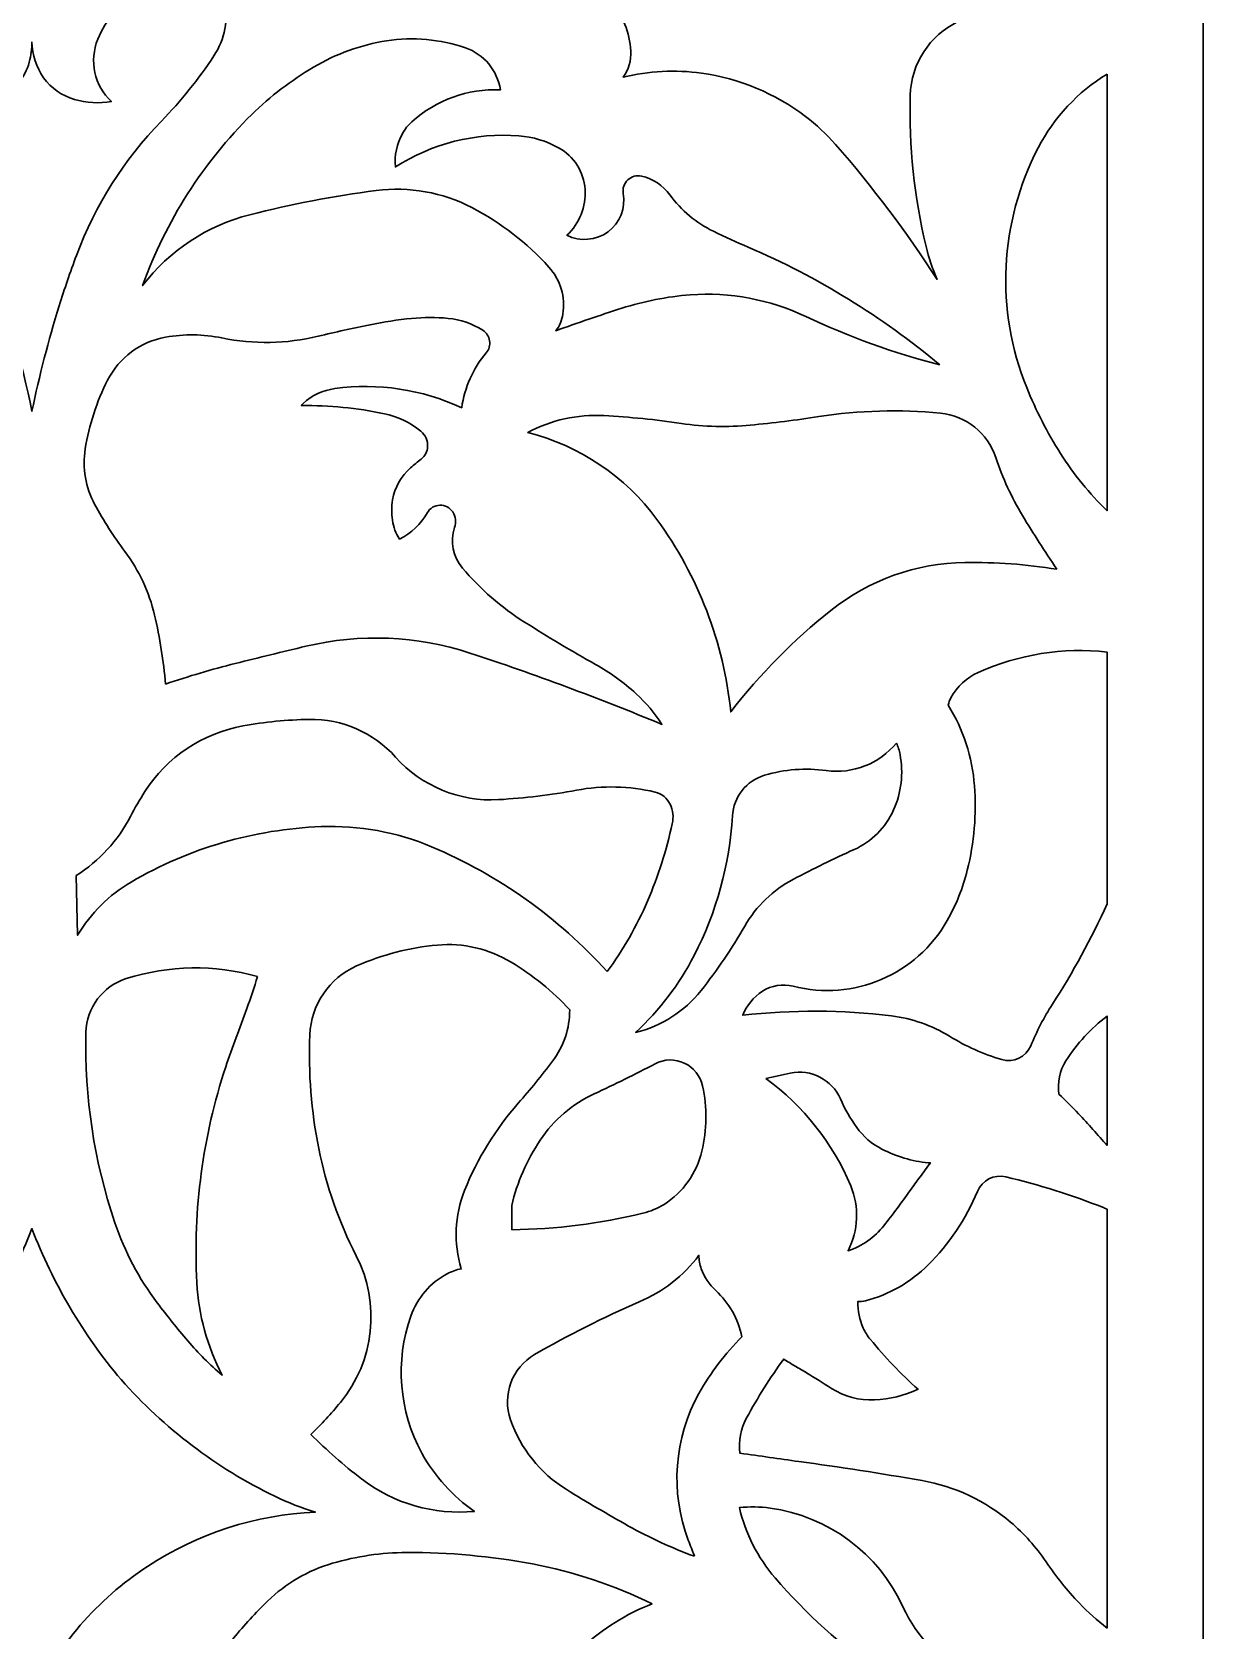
# Model space of a CAD drawing. Header units: centimetres. Extents: x 8 to 14.2, y -3.3 to 9.
# Drawn here: x 11.096 to 14.166, y 0.442 to 4.63 of the extents above; entities that cross this region are included whole.
import ezdxf

# ---------------------------------------------------------------- set-up
doc = ezdxf.new("R2010")
doc.units = ezdxf.units.CM
doc.header["$MEASUREMENT"] = 0
doc.layers.add('layer 1', color=7, linetype='Continuous')

msp = doc.modelspace()

# ---------------------------------------------------------------- linework, layer by layer
at = {"layer": 'layer 1', "color": 250, "lineweight": 30}
for points, knots in [([(8.02492, 9.00077), (8.02492, 9.00077), (14.16642, 9.00077), (14.16642, 9.00077), (14.16642, 9.00077), (14.16642, 9.00077), (14.16642, -3.2822), (14.16642, -3.2822), (14.16642, -3.2822), (14.16642, -3.2822), (8.02492, -3.2822), (8.02492, -3.2822), (8.02492, -3.2822), (8.02492, -3.2822), (8.02492, 9.00077), (8.02492, 9.00077)], [0, 0, 0, 0, 0.2, 0.2, 0.2, 0.2, 0.4, 0.4, 0.4, 0.4, 0.6, 0.6, 0.6, 0.6, 1, 1, 1, 1]), ([(13.91473, 4.69142), (13.90429, 4.7021), (13.89366, 4.71258), (13.88282, 4.72285), (13.88282, 4.72285), (13.79599, 4.80504), (13.71646, 4.89467), (13.6452, 4.99066), (13.6452, 4.99066), (13.61742, 5.02808), (13.58196, 5.05909), (13.54118, 5.08163), (13.54118, 5.08163), (13.49556, 5.10682), (13.43851, 5.09594), (13.40547, 5.05565), (13.40547, 5.05565), (13.34021, 4.97617), (13.24337, 4.92922), (13.14058, 4.92713), (13.14058, 4.92713), (13.04245, 4.92515), (12.94436, 4.92206), (12.84631, 4.91784), (12.84631, 4.91784), (12.82414, 4.91689), (12.80201, 4.91553), (12.77991, 4.91377), (12.77991, 4.91377), (12.68316, 4.90602), (12.59381, 4.85922), (12.53241, 4.78405), (12.53241, 4.78405), (12.56077, 4.77184), (12.58562, 4.75272), (12.60468, 4.72844), (12.60468, 4.72844), (12.62352, 4.7044), (12.63885, 4.67777), (12.65018, 4.64941), (12.65018, 4.64941), (12.65905, 4.62717), (12.66434, 4.60366), (12.66584, 4.57977), (12.66584, 4.57977), (12.66737, 4.55529), (12.66021, 4.53104), (12.64561, 4.51133), (12.64561, 4.51133), (12.71296, 4.52774), (12.78281, 4.53122), (12.85144, 4.52161), (12.85144, 4.52161), (12.9505, 4.50775), (13.04441, 4.46876), (13.12417, 4.40841), (13.12417, 4.40841), (13.15274, 4.38644), (13.17909, 4.36171), (13.20286, 4.33463), (13.20286, 4.33463), (13.30018, 4.22362), (13.38913, 4.10551), (13.46894, 3.98131), (13.46894, 3.98131), (13.45692, 4.0093), (13.44728, 4.03827), (13.44011, 4.06788), (13.44011, 4.06788), (13.40874, 4.1974), (13.39479, 4.33057), (13.39863, 4.46377), (13.39863, 4.46377), (13.40099, 4.54634), (13.44922, 4.62076), (13.52356, 4.65675), (13.52356, 4.65675), (13.59343, 4.69055), (13.67016, 4.70789), (13.74777, 4.70744), (13.74777, 4.70744), (13.80379, 4.70711), (13.85967, 4.70175), (13.91473, 4.69142)], [0, 0, 0, 0, 0.0454545, 0.0454545, 0.0454545, 0.0454545, 0.0909091, 0.0909091, 0.0909091, 0.0909091, 0.1363636, 0.1363636, 0.1363636, 0.1363636, 0.1818182, 0.1818182, 0.1818182, 0.1818182, 0.2272727, 0.2272727, 0.2272727, 0.2272727, 0.2727273, 0.2727273, 0.2727273, 0.2727273, 0.3181818, 0.3181818, 0.3181818, 0.3181818, 0.3636364, 0.3636364, 0.3636364, 0.3636364, 0.4090909, 0.4090909, 0.4090909, 0.4090909, 0.4545455, 0.4545455, 0.4545455, 0.4545455, 0.5, 0.5, 0.5, 0.5, 0.5454545, 0.5454545, 0.5454545, 0.5454545, 0.5909091, 0.5909091, 0.5909091, 0.5909091, 0.6363636, 0.6363636, 0.6363636, 0.6363636, 0.6818182, 0.6818182, 0.6818182, 0.6818182, 0.7272727, 0.7272727, 0.7272727, 0.7272727, 0.7727273, 0.7727273, 0.7727273, 0.7727273, 0.8181818, 0.8181818, 0.8181818, 0.8181818, 0.8636364, 0.8636364, 0.8636364, 0.8636364, 0.9090909, 0.9090909, 0.9090909, 0.9090909, 1, 1, 1, 1]), ([(11.09566, 4.60372), (11.09605, 4.57002), (11.10676, 4.53729), (11.12634, 4.50989), (11.12634, 4.50989), (11.14604, 4.48235), (11.1744, 4.46226), (11.20692, 4.45286), (11.20692, 4.45286), (11.23849, 4.44383), (11.27166, 4.44194), (11.30404, 4.44732), (11.30404, 4.44732), (11.25954, 4.48919), (11.24536, 4.5542), (11.26832, 4.61083), (11.26832, 4.61083), (11.31026, 4.71431), (11.41178, 4.78123), (11.5234, 4.77917), (11.5234, 4.77917), (11.56178, 4.77847), (11.59447, 4.75097), (11.6018, 4.71328), (11.6018, 4.71328), (11.61162, 4.66279), (11.60124, 4.61041), (11.57294, 4.56746), (11.57294, 4.56746), (11.53255, 4.50612), (11.48642, 4.44874), (11.4352, 4.39611), (11.4352, 4.39611), (11.33729, 4.29551), (11.26142, 4.17567), (11.21236, 4.04414), (11.21236, 4.04414), (11.1961, 4.00052), (11.18102, 3.95648), (11.16718, 3.91203), (11.16718, 3.91203), (11.13887, 3.82119), (11.115, 3.72902), (11.09566, 3.63585), (11.09566, 3.63585), (11.0692, 3.76333), (11.03441, 3.88892), (10.99147, 4.01182), (10.99147, 4.01182), (10.94819, 4.13573), (10.88183, 4.25024), (10.79582, 4.34937), (10.79582, 4.34937), (10.7402, 4.41349), (10.68599, 4.4788), (10.63322, 4.54528), (10.63322, 4.54528), (10.60044, 4.58655), (10.58354, 4.63827), (10.5856, 4.69094), (10.5856, 4.69094), (10.58751, 4.74022), (10.62773, 4.7794), (10.67705, 4.78013), (10.67705, 4.78013), (10.75703, 4.78129), (10.83321, 4.74572), (10.88372, 4.68367), (10.88372, 4.68367), (10.91102, 4.65013), (10.92782, 4.60924), (10.93198, 4.56619), (10.93198, 4.56619), (10.93629, 4.52181), (10.91975, 4.47789), (10.88729, 4.44732), (10.88729, 4.44732), (10.92795, 4.44056), (10.96965, 4.44491), (11.00803, 4.45991), (11.00803, 4.45991), (11.04793, 4.47552), (11.07788, 4.50926), (11.08862, 4.55071), (11.08862, 4.55071), (11.09311, 4.56804), (11.09546, 4.58583), (11.09566, 4.60372)], [0, 0, 0, 0, 0.0434783, 0.0434783, 0.0434783, 0.0434783, 0.0869565, 0.0869565, 0.0869565, 0.0869565, 0.1304348, 0.1304348, 0.1304348, 0.1304348, 0.173913, 0.173913, 0.173913, 0.173913, 0.2173913, 0.2173913, 0.2173913, 0.2173913, 0.2608696, 0.2608696, 0.2608696, 0.2608696, 0.3043478, 0.3043478, 0.3043478, 0.3043478, 0.3478261, 0.3478261, 0.3478261, 0.3478261, 0.3913043, 0.3913043, 0.3913043, 0.3913043, 0.4347826, 0.4347826, 0.4347826, 0.4347826, 0.4782609, 0.4782609, 0.4782609, 0.4782609, 0.5217391, 0.5217391, 0.5217391, 0.5217391, 0.5652174, 0.5652174, 0.5652174, 0.5652174, 0.6086957, 0.6086957, 0.6086957, 0.6086957, 0.6521739, 0.6521739, 0.6521739, 0.6521739, 0.6956522, 0.6956522, 0.6956522, 0.6956522, 0.7391304, 0.7391304, 0.7391304, 0.7391304, 0.7826087, 0.7826087, 0.7826087, 0.7826087, 0.826087, 0.826087, 0.826087, 0.826087, 0.8695652, 0.8695652, 0.8695652, 0.8695652, 0.9130435, 0.9130435, 0.9130435, 0.9130435, 1, 1, 1, 1]), ([(13.47614, 3.75718), (13.32471, 3.88403), (13.15553, 3.98792), (12.97389, 4.06558), (12.97389, 4.06558), (12.94308, 4.07875), (12.9126, 4.09264), (12.88245, 4.10725), (12.88245, 4.10725), (12.83721, 4.12917), (12.79806, 4.16196), (12.76854, 4.20266), (12.76854, 4.20266), (12.75046, 4.22755), (12.72401, 4.24506), (12.69401, 4.25192), (12.69401, 4.25192), (12.68105, 4.25488), (12.66747, 4.25114), (12.65783, 4.24198), (12.65783, 4.24198), (12.64821, 4.23282), (12.64378, 4.21956), (12.64608, 4.20647), (12.64608, 4.20647), (12.65283, 4.16821), (12.63744, 4.12941), (12.6063, 4.10618), (12.6063, 4.10618), (12.57516, 4.08295), (12.53313, 4.07948), (12.49838, 4.09687), (12.49838, 4.09687), (12.53157, 4.12774), (12.54908, 4.17189), (12.54601, 4.21712), (12.54601, 4.21712), (12.54289, 4.26294), (12.51678, 4.30402), (12.4766, 4.32626), (12.4766, 4.32626), (12.44458, 4.34398), (12.40915, 4.35461), (12.37266, 4.35743), (12.37266, 4.35743), (12.25859, 4.36626), (12.14482, 4.33766), (12.04852, 4.27589), (12.04852, 4.27589), (12.04585, 4.30614), (12.05225, 4.3365), (12.06689, 4.36311), (12.06689, 4.36311), (12.07345, 4.37487), (12.08193, 4.38545), (12.09195, 4.39445), (12.09195, 4.39445), (12.15543, 4.4514), (12.23871, 4.48134), (12.32394, 4.47787), (12.32394, 4.47787), (12.31623, 4.52888), (12.28089, 4.57136), (12.23212, 4.58815), (12.23212, 4.58815), (12.16578, 4.61098), (12.09488, 4.61726), (12.02556, 4.60641), (12.02556, 4.60641), (11.95786, 4.5958), (11.89281, 4.5724), (11.83388, 4.53744), (11.83388, 4.53744), (11.77526, 4.50268), (11.72096, 4.46112), (11.6721, 4.41361), (11.6721, 4.41361), (11.54434, 4.28733), (11.44654, 4.13407), (11.38588, 3.96498), (11.38588, 3.96498), (11.45595, 4.05686), (11.55512, 4.12237), (11.66712, 4.15082), (11.66712, 4.15082), (11.77613, 4.17851), (11.88672, 4.19964), (11.99825, 4.21408), (11.99825, 4.21408), (12.08448, 4.22524), (12.17211, 4.20964), (12.2492, 4.16941), (12.2492, 4.16941), (12.32511, 4.1298), (12.39346, 4.07707), (12.45104, 4.0137), (12.45104, 4.0137), (12.4814, 3.98029), (12.49496, 3.93486), (12.4879, 3.89026), (12.4879, 3.89026), (12.48664, 3.88235), (12.48457, 3.87458), (12.4817, 3.86712), (12.4817, 3.86712), (12.47882, 3.8596), (12.4746, 3.85266), (12.46922, 3.84667), (12.46922, 3.84667), (12.52651, 3.86751), (12.58423, 3.88717), (12.64232, 3.90564), (12.64232, 3.90564), (12.7006, 3.92415), (12.76079, 3.93601), (12.82174, 3.94098), (12.82174, 3.94098), (12.92589, 3.94828), (13.03022, 3.92873), (13.12466, 3.88424), (13.12466, 3.88424), (13.23761, 3.83102), (13.35527, 3.78849), (13.47614, 3.75718)], [0, 0, 0, 0, 0.03125, 0.03125, 0.03125, 0.03125, 0.0625, 0.0625, 0.0625, 0.0625, 0.09375, 0.09375, 0.09375, 0.09375, 0.125, 0.125, 0.125, 0.125, 0.15625, 0.15625, 0.15625, 0.15625, 0.1875, 0.1875, 0.1875, 0.1875, 0.21875, 0.21875, 0.21875, 0.21875, 0.25, 0.25, 0.25, 0.25, 0.28125, 0.28125, 0.28125, 0.28125, 0.3125, 0.3125, 0.3125, 0.3125, 0.34375, 0.34375, 0.34375, 0.34375, 0.375, 0.375, 0.375, 0.375, 0.40625, 0.40625, 0.40625, 0.40625, 0.4375, 0.4375, 0.4375, 0.4375, 0.46875, 0.46875, 0.46875, 0.46875, 0.5, 0.5, 0.5, 0.5, 0.53125, 0.53125, 0.53125, 0.53125, 0.5625, 0.5625, 0.5625, 0.5625, 0.59375, 0.59375, 0.59375, 0.59375, 0.625, 0.625, 0.625, 0.625, 0.65625, 0.65625, 0.65625, 0.65625, 0.6875, 0.6875, 0.6875, 0.6875, 0.71875, 0.71875, 0.71875, 0.71875, 0.75, 0.75, 0.75, 0.75, 0.78125, 0.78125, 0.78125, 0.78125, 0.8125, 0.8125, 0.8125, 0.8125, 0.84375, 0.84375, 0.84375, 0.84375, 0.875, 0.875, 0.875, 0.875, 0.90625, 0.90625, 0.90625, 0.90625, 0.9375, 0.9375, 0.9375, 0.9375, 1, 1, 1, 1]), ([(13.91473, 4.51941), (13.83806, 4.47244), (13.77563, 4.40556), (13.73408, 4.32583), (13.73408, 4.32583), (13.63251, 4.1309), (13.62148, 3.90142), (13.70402, 3.6977), (13.70402, 3.6977), (13.72831, 3.63772), (13.75792, 3.58004), (13.7925, 3.52534), (13.7925, 3.52534), (13.82714, 3.47056), (13.86817, 3.42011), (13.91473, 3.37502), (13.91473, 3.37502), (13.91473, 3.37502), (13.91473, 4.51941), (13.91473, 4.51941)], [0, 0, 0, 0, 0.1666667, 0.1666667, 0.1666667, 0.1666667, 0.3333333, 0.3333333, 0.3333333, 0.3333333, 0.5, 0.5, 0.5, 0.5, 0.6666667, 0.6666667, 0.6666667, 0.6666667, 1, 1, 1, 1]), ([(11.44607, 2.92082), (11.44068, 2.98175), (11.431, 3.04222), (11.41707, 3.10179), (11.41707, 3.10179), (11.403, 3.16192), (11.37658, 3.21846), (11.3395, 3.26784), (11.3395, 3.26784), (11.30998, 3.30715), (11.28343, 3.34861), (11.26011, 3.39188), (11.26011, 3.39188), (11.23619, 3.43627), (11.22753, 3.48731), (11.23542, 3.53708), (11.23542, 3.53708), (11.24539, 3.59977), (11.26515, 3.66054), (11.29398, 3.71709), (11.29398, 3.71709), (11.32419, 3.7764), (11.38053, 3.81813), (11.44607, 3.82979), (11.44607, 3.82979), (11.4949, 3.83849), (11.54495, 3.83783), (11.59354, 3.82787), (11.59354, 3.82787), (11.67707, 3.81075), (11.76331, 3.81228), (11.84618, 3.83236), (11.84618, 3.83236), (11.89134, 3.84329), (11.93673, 3.85334), (11.98231, 3.86248), (11.98231, 3.86248), (12.01831, 3.86972), (12.05465, 3.87524), (12.09118, 3.87906), (12.09118, 3.87906), (12.12304, 3.88224), (12.15515, 3.88227), (12.18703, 3.87918), (12.18703, 3.87918), (12.21926, 3.87604), (12.25032, 3.86536), (12.27766, 3.84801), (12.27766, 3.84801), (12.28736, 3.84187), (12.29393, 3.83184), (12.29569, 3.8205), (12.29569, 3.8205), (12.29745, 3.80916), (12.29418, 3.79755), (12.2868, 3.78877), (12.2868, 3.78877), (12.25237, 3.74784), (12.23012, 3.69811), (12.22257, 3.64516), (12.22257, 3.64516), (12.11866, 3.69329), (12.00319, 3.71065), (11.88972, 3.69515), (11.88972, 3.69515), (11.85877, 3.69092), (11.82987, 3.67731), (11.80691, 3.65612), (11.80691, 3.65612), (11.80506, 3.65443), (11.80346, 3.65252), (11.80209, 3.65042), (11.80209, 3.65042), (11.8752, 3.65161), (11.94822, 3.64447), (12.01971, 3.6292), (12.01971, 3.6292), (12.05469, 3.62172), (12.08743, 3.60609), (12.11524, 3.58359), (12.11524, 3.58359), (12.12749, 3.57368), (12.1342, 3.55842), (12.13323, 3.54267), (12.13323, 3.54267), (12.13232, 3.53012), (12.12626, 3.51848), (12.11647, 3.51055), (12.11647, 3.51055), (12.1071, 3.50295), (12.09779, 3.49526), (12.08854, 3.48749), (12.08854, 3.48749), (12.06357, 3.46573), (12.04686, 3.43603), (12.04124, 3.40339), (12.04124, 3.40339), (12.03849, 3.38583), (12.03833, 3.36799), (12.04073, 3.3504), (12.04073, 3.3504), (12.04316, 3.33266), (12.04962, 3.31573), (12.05965, 3.30089), (12.05965, 3.30089), (12.09015, 3.31636), (12.11545, 3.3404), (12.13244, 3.37008), (12.13244, 3.37008), (12.13917, 3.38187), (12.15156, 3.3893), (12.16512, 3.38968), (12.16512, 3.38968), (12.17869, 3.39007), (12.19154, 3.38323), (12.19893, 3.37185), (12.19893, 3.37185), (12.20671, 3.35971), (12.20856, 3.34466), (12.20398, 3.33098), (12.20398, 3.33098), (12.19176, 3.29449), (12.19946, 3.25431), (12.22434, 3.22496), (12.22434, 3.22496), (12.27122, 3.16963), (12.32625, 3.12177), (12.38757, 3.08305), (12.38757, 3.08305), (12.44855, 3.04455), (12.51052, 3.00762), (12.5734, 2.97235), (12.5734, 2.97235), (12.61163, 2.95091), (12.64728, 2.92516), (12.67964, 2.89561), (12.67964, 2.89561), (12.70569, 2.87182), (12.72857, 2.84478), (12.7477, 2.81516), (12.7477, 2.81516), (12.58234, 2.884), (12.41436, 2.94636), (12.24413, 3.0021), (12.24413, 3.0021), (12.10512, 3.04761), (11.95631, 3.0538), (11.81403, 3.01994), (11.81403, 3.01994), (11.75221, 3.00524), (11.6905, 2.99019), (11.62884, 2.97482), (11.62884, 2.97482), (11.56717, 2.95944), (11.5062, 2.94142), (11.44607, 2.92082)], [0, 0, 0, 0, 0.025, 0.025, 0.025, 0.025, 0.05, 0.05, 0.05, 0.05, 0.075, 0.075, 0.075, 0.075, 0.1, 0.1, 0.1, 0.1, 0.125, 0.125, 0.125, 0.125, 0.15, 0.15, 0.15, 0.15, 0.175, 0.175, 0.175, 0.175, 0.2, 0.2, 0.2, 0.2, 0.225, 0.225, 0.225, 0.225, 0.25, 0.25, 0.25, 0.25, 0.275, 0.275, 0.275, 0.275, 0.3, 0.3, 0.3, 0.3, 0.325, 0.325, 0.325, 0.325, 0.35, 0.35, 0.35, 0.35, 0.375, 0.375, 0.375, 0.375, 0.4, 0.4, 0.4, 0.4, 0.425, 0.425, 0.425, 0.425, 0.45, 0.45, 0.45, 0.45, 0.475, 0.475, 0.475, 0.475, 0.5, 0.5, 0.5, 0.5, 0.525, 0.525, 0.525, 0.525, 0.55, 0.55, 0.55, 0.55, 0.575, 0.575, 0.575, 0.575, 0.6, 0.6, 0.6, 0.6, 0.625, 0.625, 0.625, 0.625, 0.65, 0.65, 0.65, 0.65, 0.675, 0.675, 0.675, 0.675, 0.7, 0.7, 0.7, 0.7, 0.725, 0.725, 0.725, 0.725, 0.75, 0.75, 0.75, 0.75, 0.775, 0.775, 0.775, 0.775, 0.8, 0.8, 0.8, 0.8, 0.825, 0.825, 0.825, 0.825, 0.85, 0.85, 0.85, 0.85, 0.875, 0.875, 0.875, 0.875, 0.9, 0.9, 0.9, 0.9, 0.925, 0.925, 0.925, 0.925, 0.95, 0.95, 0.95, 0.95, 1, 1, 1, 1]), ([(13.7828, 3.22173), (13.75178, 3.26795), (13.72186, 3.31488), (13.69304, 3.36251), (13.69304, 3.36251), (13.66414, 3.41029), (13.64073, 3.46119), (13.62326, 3.51423), (13.62326, 3.51423), (13.60209, 3.57845), (13.54508, 3.62411), (13.47776, 3.63064), (13.47776, 3.63064), (13.3715, 3.641), (13.26437, 3.63802), (13.15884, 3.62174), (13.15884, 3.62174), (13.09924, 3.61253), (13.03938, 3.60506), (12.97934, 3.59932), (12.97934, 3.59932), (12.9191, 3.59354), (12.85836, 3.5951), (12.7985, 3.60393), (12.7985, 3.60393), (12.73106, 3.61389), (12.66321, 3.6207), (12.59513, 3.62438), (12.59513, 3.62438), (12.52582, 3.62812), (12.45682, 3.61281), (12.39562, 3.58004), (12.39562, 3.58004), (12.5317, 3.54582), (12.65162, 3.46507), (12.73453, 3.35187), (12.73453, 3.35187), (12.84269, 3.20418), (12.90948, 3.03018), (12.92796, 2.84806), (12.92796, 2.84806), (13.00443, 2.94686), (13.09254, 3.03611), (13.19034, 3.11387), (13.19034, 3.11387), (13.29045, 3.19348), (13.4142, 3.23766), (13.54209, 3.23948), (13.54209, 3.23948), (13.62269, 3.2406), (13.70325, 3.23466), (13.7828, 3.22173)], [0, 0, 0, 0, 0.0714286, 0.0714286, 0.0714286, 0.0714286, 0.1428571, 0.1428571, 0.1428571, 0.1428571, 0.2142857, 0.2142857, 0.2142857, 0.2142857, 0.2857143, 0.2857143, 0.2857143, 0.2857143, 0.3571429, 0.3571429, 0.3571429, 0.3571429, 0.4285714, 0.4285714, 0.4285714, 0.4285714, 0.5, 0.5, 0.5, 0.5, 0.5714286, 0.5714286, 0.5714286, 0.5714286, 0.6428571, 0.6428571, 0.6428571, 0.6428571, 0.7142857, 0.7142857, 0.7142857, 0.7142857, 0.7857143, 0.7857143, 0.7857143, 0.7857143, 0.8571429, 0.8571429, 0.8571429, 0.8571429, 1, 1, 1, 1]), ([(13.91473, 2.3446), (13.91473, 2.3446), (13.91473, 3.00482), (13.91473, 3.00482), (13.91473, 3.00482), (13.79924, 3.01743), (13.68255, 2.99895), (13.57663, 2.95123), (13.57663, 2.95123), (13.54622, 2.93753), (13.52113, 2.91427), (13.5052, 2.88499), (13.5052, 2.88499), (13.50192, 2.87899), (13.49957, 2.87253), (13.4982, 2.86583), (13.4982, 2.86583), (13.53777, 2.80194), (13.56139, 2.72943), (13.56706, 2.65451), (13.56706, 2.65451), (13.57268, 2.58017), (13.56634, 2.50537), (13.54826, 2.43304), (13.54826, 2.43304), (13.53675, 2.3869), (13.519, 2.34252), (13.49553, 2.30115), (13.49553, 2.30115), (13.41512, 2.1593), (13.24949, 2.08888), (13.09148, 2.12909), (13.09148, 2.12909), (13.064, 2.13608), (13.03486, 2.13128), (13.01109, 2.11581), (13.01109, 2.11581), (12.98777, 2.10065), (12.9697, 2.07867), (12.95936, 2.05285), (12.95936, 2.05285), (13.089, 2.06788), (13.22001, 2.06742), (13.34953, 2.05143), (13.34953, 2.05143), (13.40351, 2.04478), (13.45544, 2.02655), (13.50174, 1.99803), (13.50174, 1.99803), (13.54443, 1.97174), (13.59035, 1.95112), (13.63838, 1.93671), (13.63838, 1.93671), (13.66941, 1.92742), (13.7024, 1.94317), (13.71463, 1.97315), (13.71463, 1.97315), (13.73008, 2.01104), (13.74906, 2.04739), (13.77129, 2.08174), (13.77129, 2.08174), (13.82558, 2.16567), (13.87353, 2.25352), (13.91473, 2.3446)], [0, 0, 0, 0, 0.0588235, 0.0588235, 0.0588235, 0.0588235, 0.1176471, 0.1176471, 0.1176471, 0.1176471, 0.1764706, 0.1764706, 0.1764706, 0.1764706, 0.2352941, 0.2352941, 0.2352941, 0.2352941, 0.2941176, 0.2941176, 0.2941176, 0.2941176, 0.3529412, 0.3529412, 0.3529412, 0.3529412, 0.4117647, 0.4117647, 0.4117647, 0.4117647, 0.4705882, 0.4705882, 0.4705882, 0.4705882, 0.5294118, 0.5294118, 0.5294118, 0.5294118, 0.5882353, 0.5882353, 0.5882353, 0.5882353, 0.6470588, 0.6470588, 0.6470588, 0.6470588, 0.7058824, 0.7058824, 0.7058824, 0.7058824, 0.7647059, 0.7647059, 0.7647059, 0.7647059, 0.8235294, 0.8235294, 0.8235294, 0.8235294, 0.8823529, 0.8823529, 0.8823529, 0.8823529, 1, 1, 1, 1]), ([(12.60375, 2.16738), (12.6462, 2.22462), (12.68175, 2.28664), (12.70968, 2.3522), (12.70968, 2.3522), (12.7376, 2.41767), (12.75937, 2.48557), (12.77474, 2.55506), (12.77474, 2.55506), (12.77853, 2.57212), (12.77656, 2.58994), (12.76916, 2.60577), (12.76916, 2.60577), (12.76156, 2.622), (12.74696, 2.63383), (12.72953, 2.63791), (12.72953, 2.63791), (12.66196, 2.65376), (12.59187, 2.65542), (12.52363, 2.64279), (12.52363, 2.64279), (12.45606, 2.6303), (12.38777, 2.62203), (12.31916, 2.61803), (12.31916, 2.61803), (12.21697, 2.61206), (12.11756, 2.65313), (12.04932, 2.72942), (12.04932, 2.72942), (11.99169, 2.79382), (11.90895, 2.82996), (11.82254, 2.82837), (11.82254, 2.82837), (11.7643, 2.82732), (11.70625, 2.82155), (11.64895, 2.81113), (11.64895, 2.81113), (11.54298, 2.79184), (11.44983, 2.72954), (11.39161, 2.63895), (11.39161, 2.63895), (11.37813, 2.61799), (11.36567, 2.59641), (11.35424, 2.57428), (11.35424, 2.57428), (11.32143, 2.5107), (11.27215, 2.45705), (11.21161, 2.41894), (11.21161, 2.41894), (11.21161, 2.41894), (11.21353, 2.34089), (11.21353, 2.34089), (11.21353, 2.34089), (11.21353, 2.34089), (11.21547, 2.26283), (11.21547, 2.26283), (11.21547, 2.26283), (11.24969, 2.32038), (11.29799, 2.36833), (11.35579, 2.40213), (11.35579, 2.40213), (11.50728, 2.4907), (11.67836, 2.54057), (11.85371, 2.5473), (11.85371, 2.5473), (11.95301, 2.55111), (12.05198, 2.53308), (12.14356, 2.49452), (12.14356, 2.49452), (12.31909, 2.42058), (12.47624, 2.30885), (12.60375, 2.16738)], [0, 0, 0, 0, 0.0526316, 0.0526316, 0.0526316, 0.0526316, 0.1052632, 0.1052632, 0.1052632, 0.1052632, 0.1578947, 0.1578947, 0.1578947, 0.1578947, 0.2105263, 0.2105263, 0.2105263, 0.2105263, 0.2631579, 0.2631579, 0.2631579, 0.2631579, 0.3157895, 0.3157895, 0.3157895, 0.3157895, 0.3684211, 0.3684211, 0.3684211, 0.3684211, 0.4210526, 0.4210526, 0.4210526, 0.4210526, 0.4736842, 0.4736842, 0.4736842, 0.4736842, 0.5263158, 0.5263158, 0.5263158, 0.5263158, 0.5789474, 0.5789474, 0.5789474, 0.5789474, 0.6315789, 0.6315789, 0.6315789, 0.6315789, 0.6842105, 0.6842105, 0.6842105, 0.6842105, 0.7368421, 0.7368421, 0.7368421, 0.7368421, 0.7894737, 0.7894737, 0.7894737, 0.7894737, 0.8421053, 0.8421053, 0.8421053, 0.8421053, 0.8947368, 0.8947368, 0.8947368, 0.8947368, 1, 1, 1, 1]), ([(13.36245, 2.76645), (13.31788, 2.71194), (13.24807, 2.68458), (13.17833, 2.69421), (13.17833, 2.69421), (13.1242, 2.70169), (13.06912, 2.69748), (13.01676, 2.68188), (13.01676, 2.68188), (12.969, 2.66765), (12.93526, 2.62511), (12.93235, 2.57535), (12.93235, 2.57535), (12.92485, 2.4478), (12.89066, 2.32322), (12.83203, 2.20972), (12.83203, 2.20972), (12.79297, 2.13412), (12.74103, 2.06587), (12.67858, 2.00806), (12.67858, 2.00806), (12.7465, 2.02439), (12.80694, 2.06303), (12.85021, 2.11786), (12.85021, 2.11786), (12.89234, 2.17124), (12.93056, 2.22759), (12.96457, 2.28646), (12.96457, 2.28646), (12.99469, 2.33863), (13.03894, 2.38126), (13.09218, 2.40941), (13.09218, 2.40941), (13.14442, 2.43704), (13.19753, 2.46299), (13.25142, 2.48721), (13.25142, 2.48721), (13.29746, 2.50791), (13.33428, 2.54479), (13.35486, 2.5909), (13.35486, 2.5909), (13.37524, 2.63653), (13.38119, 2.68727), (13.37191, 2.73637), (13.37191, 2.73637), (13.36995, 2.74673), (13.36677, 2.75682), (13.36245, 2.76645)], [0, 0, 0, 0, 0.0769231, 0.0769231, 0.0769231, 0.0769231, 0.1538462, 0.1538462, 0.1538462, 0.1538462, 0.2307692, 0.2307692, 0.2307692, 0.2307692, 0.3076923, 0.3076923, 0.3076923, 0.3076923, 0.3846154, 0.3846154, 0.3846154, 0.3846154, 0.4615385, 0.4615385, 0.4615385, 0.4615385, 0.5384615, 0.5384615, 0.5384615, 0.5384615, 0.6153846, 0.6153846, 0.6153846, 0.6153846, 0.6923077, 0.6923077, 0.6923077, 0.6923077, 0.7692308, 0.7692308, 0.7692308, 0.7692308, 0.8461538, 0.8461538, 0.8461538, 0.8461538, 1, 1, 1, 1]), ([(12.50577, 2.06728), (12.46061, 2.11599), (12.40882, 2.1581), (12.35191, 2.19236), (12.35191, 2.19236), (12.29383, 2.22732), (12.22619, 2.24293), (12.15868, 2.23693), (12.15868, 2.23693), (12.08561, 2.23043), (12.01412, 2.21197), (11.94705, 2.18227), (11.94705, 2.18227), (11.87496, 2.15032), (11.82732, 2.08029), (11.82418, 2.0015), (11.82418, 2.0015), (11.82018, 1.90184), (11.82805, 1.80208), (11.84765, 1.7043), (11.84765, 1.7043), (11.86726, 1.60637), (11.90035, 1.51167), (11.94603, 1.42287), (11.94603, 1.42287), (12.01028, 1.298), (11.99385, 1.1467), (11.90444, 1.03843), (11.90444, 1.03843), (11.88025, 1.00915), (11.85443, 0.98123), (11.82715, 0.95482), (11.82715, 0.95482), (11.86856, 0.91305), (11.91277, 0.87413), (11.95945, 0.83835), (11.95945, 0.83835), (12.04403, 0.77353), (12.14985, 0.74297), (12.25596, 0.75274), (12.25596, 0.75274), (12.19917, 0.79278), (12.15202, 0.845), (12.11795, 0.90554), (12.11795, 0.90554), (12.05785, 1.0158), (12.04741, 1.14649), (12.08917, 1.26492), (12.08917, 1.26492), (12.10597, 1.31255), (12.14009, 1.35216), (12.18468, 1.37587), (12.18468, 1.37587), (12.1962, 1.38198), (12.20862, 1.38628), (12.22146, 1.38857), (12.22146, 1.38857), (12.20078, 1.4559), (12.20381, 1.52835), (12.23003, 1.59373), (12.23003, 1.59373), (12.26363, 1.67751), (12.31129, 1.75498), (12.37093, 1.82274), (12.37093, 1.82274), (12.40221, 1.85827), (12.43218, 1.89492), (12.46079, 1.93264), (12.46079, 1.93264), (12.49017, 1.97137), (12.50598, 2.01866), (12.50577, 2.06728)], [0, 0, 0, 0, 0.0526316, 0.0526316, 0.0526316, 0.0526316, 0.1052632, 0.1052632, 0.1052632, 0.1052632, 0.1578947, 0.1578947, 0.1578947, 0.1578947, 0.2105263, 0.2105263, 0.2105263, 0.2105263, 0.2631579, 0.2631579, 0.2631579, 0.2631579, 0.3157895, 0.3157895, 0.3157895, 0.3157895, 0.3684211, 0.3684211, 0.3684211, 0.3684211, 0.4210526, 0.4210526, 0.4210526, 0.4210526, 0.4736842, 0.4736842, 0.4736842, 0.4736842, 0.5263158, 0.5263158, 0.5263158, 0.5263158, 0.5789474, 0.5789474, 0.5789474, 0.5789474, 0.6315789, 0.6315789, 0.6315789, 0.6315789, 0.6842105, 0.6842105, 0.6842105, 0.6842105, 0.7368421, 0.7368421, 0.7368421, 0.7368421, 0.7894737, 0.7894737, 0.7894737, 0.7894737, 0.8421053, 0.8421053, 0.8421053, 0.8421053, 0.8947368, 0.8947368, 0.8947368, 0.8947368, 1, 1, 1, 1]), ([(11.6873, 2.1544), (11.5745, 2.18636), (11.45487, 2.18452), (11.34311, 2.1491), (11.34311, 2.1491), (11.28145, 2.12954), (11.23898, 2.0731), (11.23735, 2.00842), (11.23735, 2.00842), (11.23304, 1.83882), (11.25871, 1.66986), (11.31323, 1.50919), (11.31323, 1.50919), (11.33883, 1.43375), (11.37634, 1.36293), (11.42436, 1.29937), (11.42436, 1.29937), (11.44999, 1.26545), (11.47663, 1.23229), (11.50424, 1.19996), (11.50424, 1.19996), (11.53189, 1.16759), (11.56205, 1.13747), (11.59444, 1.10984), (11.59444, 1.10984), (11.55519, 1.18501), (11.53255, 1.26776), (11.52804, 1.35245), (11.52804, 1.35245), (11.51785, 1.54389), (11.54352, 1.73562), (11.60374, 1.91764), (11.60374, 1.91764), (11.61251, 1.94333), (11.62165, 1.9689), (11.63117, 1.99434), (11.63117, 1.99434), (11.64069, 2.01981), (11.65012, 2.0453), (11.65944, 2.07084), (11.65944, 2.07084), (11.66911, 2.09856), (11.67839, 2.12641), (11.6873, 2.1544)], [0, 0, 0, 0, 0.0833333, 0.0833333, 0.0833333, 0.0833333, 0.1666667, 0.1666667, 0.1666667, 0.1666667, 0.25, 0.25, 0.25, 0.25, 0.3333333, 0.3333333, 0.3333333, 0.3333333, 0.4166667, 0.4166667, 0.4166667, 0.4166667, 0.5, 0.5, 0.5, 0.5, 0.5833333, 0.5833333, 0.5833333, 0.5833333, 0.6666667, 0.6666667, 0.6666667, 0.6666667, 0.75, 0.75, 0.75, 0.75, 0.8333333, 0.8333333, 0.8333333, 0.8333333, 1, 1, 1, 1]), ([(13.91473, 1.71133), (13.89052, 1.73995), (13.86552, 1.76788), (13.83977, 1.7951), (13.83977, 1.7951), (13.82315, 1.81259), (13.80608, 1.82967), (13.78858, 1.8463), (13.78858, 1.8463), (13.78378, 1.87671), (13.7903, 1.90784), (13.80689, 1.93375), (13.80689, 1.93375), (13.83575, 1.97881), (13.87225, 2.01853), (13.91473, 2.05108), (13.91473, 2.05108), (13.91473, 2.05108), (13.91473, 1.71133), (13.91473, 1.71133)], [0, 0, 0, 0, 0.1666667, 0.1666667, 0.1666667, 0.1666667, 0.3333333, 0.3333333, 0.3333333, 0.3333333, 0.5, 0.5, 0.5, 0.5, 0.6666667, 0.6666667, 0.6666667, 0.6666667, 1, 1, 1, 1]), ([(12.3541, 1.49105), (12.46989, 1.49224), (12.58513, 1.50674), (12.69761, 1.53431), (12.69761, 1.53431), (12.71717, 1.5391), (12.73587, 1.54694), (12.75302, 1.55754), (12.75302, 1.55754), (12.80302, 1.58924), (12.83868, 1.63915), (12.85243, 1.69673), (12.85243, 1.69673), (12.86586, 1.75291), (12.86647, 1.81135), (12.85422, 1.86777), (12.85422, 1.86777), (12.84845, 1.89416), (12.83071, 1.91632), (12.80623, 1.92772), (12.80623, 1.92772), (12.78177, 1.93911), (12.75354, 1.9385), (12.72965, 1.92591), (12.72965, 1.92591), (12.67719, 1.89836), (12.62403, 1.87213), (12.57025, 1.84723), (12.57025, 1.84723), (12.51263, 1.82058), (12.46353, 1.77855), (12.42831, 1.72574), (12.42831, 1.72574), (12.39349, 1.67352), (12.36822, 1.61553), (12.35371, 1.55446), (12.35371, 1.55446), (12.35371, 1.55446), (12.3541, 1.49105), (12.3541, 1.49105)], [0, 0, 0, 0, 0.0909091, 0.0909091, 0.0909091, 0.0909091, 0.1818182, 0.1818182, 0.1818182, 0.1818182, 0.2727273, 0.2727273, 0.2727273, 0.2727273, 0.3636364, 0.3636364, 0.3636364, 0.3636364, 0.4545455, 0.4545455, 0.4545455, 0.4545455, 0.5454545, 0.5454545, 0.5454545, 0.5454545, 0.6363636, 0.6363636, 0.6363636, 0.6363636, 0.7272727, 0.7272727, 0.7272727, 0.7272727, 0.8181818, 0.8181818, 0.8181818, 0.8181818, 1, 1, 1, 1]), ([(13.02013, 1.88704), (13.04133, 1.89231), (13.06263, 1.89714), (13.08403, 1.90151), (13.08403, 1.90151), (13.13831, 1.91266), (13.19307, 1.88446), (13.21566, 1.83384), (13.21566, 1.83384), (13.22738, 1.8075), (13.24172, 1.78243), (13.25846, 1.75894), (13.25846, 1.75894), (13.2754, 1.73519), (13.29779, 1.71586), (13.32377, 1.70256), (13.32377, 1.70256), (13.3618, 1.6831), (13.40305, 1.67074), (13.44551, 1.66607), (13.44551, 1.66607), (13.44751, 1.66586), (13.44952, 1.66598), (13.45147, 1.66645), (13.45147, 1.66645), (13.44264, 1.65412), (13.43368, 1.64188), (13.42458, 1.62974), (13.42458, 1.62974), (13.41547, 1.61754), (13.40646, 1.60527), (13.39755, 1.59293), (13.39755, 1.59293), (13.37562, 1.56184), (13.35288, 1.53132), (13.32935, 1.50143), (13.32935, 1.50143), (13.30533, 1.47087), (13.27276, 1.44812), (13.23581, 1.43607), (13.23581, 1.43607), (13.26304, 1.48903), (13.26551, 1.55128), (13.24249, 1.60621), (13.24249, 1.60621), (13.19546, 1.71843), (13.11858, 1.81554), (13.02013, 1.88704)], [0, 0, 0, 0, 0.0769231, 0.0769231, 0.0769231, 0.0769231, 0.1538462, 0.1538462, 0.1538462, 0.1538462, 0.2307692, 0.2307692, 0.2307692, 0.2307692, 0.3076923, 0.3076923, 0.3076923, 0.3076923, 0.3846154, 0.3846154, 0.3846154, 0.3846154, 0.4615385, 0.4615385, 0.4615385, 0.4615385, 0.5384615, 0.5384615, 0.5384615, 0.5384615, 0.6153846, 0.6153846, 0.6153846, 0.6153846, 0.6923077, 0.6923077, 0.6923077, 0.6923077, 0.7692308, 0.7692308, 0.7692308, 0.7692308, 0.8461538, 0.8461538, 0.8461538, 0.8461538, 1, 1, 1, 1]), ([(13.91473, 1.5449), (13.91174, 1.54635), (13.90871, 1.54769), (13.90563, 1.54892), (13.90563, 1.54892), (13.82223, 1.58212), (13.73651, 1.60906), (13.64912, 1.62955), (13.64912, 1.62955), (13.61838, 1.63675), (13.58699, 1.62071), (13.57485, 1.59157), (13.57485, 1.59157), (13.54479, 1.51943), (13.50081, 1.4539), (13.44544, 1.39875), (13.44544, 1.39875), (13.39997, 1.35347), (13.34329, 1.321), (13.28121, 1.30473), (13.28121, 1.30473), (13.27461, 1.30298), (13.26776, 1.30238), (13.26094, 1.30291), (13.26094, 1.30291), (13.26072, 1.27899), (13.26563, 1.2553), (13.27533, 1.23342), (13.27533, 1.23342), (13.28019, 1.22282), (13.28641, 1.21289), (13.29381, 1.20387), (13.29381, 1.20387), (13.33221, 1.15711), (13.37408, 1.11333), (13.41908, 1.07289), (13.41908, 1.07289), (13.38329, 1.05636), (13.34462, 1.0469), (13.30524, 1.04502), (13.30524, 1.04502), (13.26527, 1.04313), (13.22569, 1.0537), (13.19199, 1.07526), (13.19199, 1.07526), (13.1704, 1.08909), (13.14866, 1.10268), (13.12676, 1.11603), (13.12676, 1.11603), (13.11673, 1.12199), (13.10667, 1.12794), (13.0966, 1.13384), (13.0966, 1.13384), (13.08658, 1.13971), (13.07667, 1.14574), (13.06687, 1.15196), (13.06687, 1.15196), (13.03118, 1.10271), (12.99865, 1.05125), (12.96948, 0.99789), (12.96948, 0.99789), (12.95401, 0.9696), (12.94796, 0.93713), (12.95224, 0.90518), (12.95224, 0.90518), (12.97792, 0.90182), (13.00356, 0.89827), (13.02919, 0.89455), (13.02919, 0.89455), (13.05481, 0.89083), (13.08044, 0.88718), (13.10609, 0.8836), (13.10609, 0.8836), (13.2142, 0.86908), (13.32201, 0.85243), (13.42948, 0.83368), (13.42948, 0.83368), (13.51511, 0.81872), (13.59523, 0.78115), (13.66151, 0.72491), (13.66151, 0.72491), (13.69716, 0.69467), (13.72849, 0.65966), (13.75462, 0.62091), (13.75462, 0.62091), (13.78069, 0.58226), (13.80992, 0.54586), (13.84204, 0.51208), (13.84204, 0.51208), (13.86474, 0.4888), (13.88904, 0.46714), (13.91473, 0.44721), (13.91473, 0.44721), (13.91473, 0.44721), (13.91473, 1.5449), (13.91473, 1.5449)], [0, 0, 0, 0, 0.04, 0.04, 0.04, 0.04, 0.08, 0.08, 0.08, 0.08, 0.12, 0.12, 0.12, 0.12, 0.16, 0.16, 0.16, 0.16, 0.2, 0.2, 0.2, 0.2, 0.24, 0.24, 0.24, 0.24, 0.28, 0.28, 0.28, 0.28, 0.32, 0.32, 0.32, 0.32, 0.36, 0.36, 0.36, 0.36, 0.4, 0.4, 0.4, 0.4, 0.44, 0.44, 0.44, 0.44, 0.48, 0.48, 0.48, 0.48, 0.52, 0.52, 0.52, 0.52, 0.56, 0.56, 0.56, 0.56, 0.6, 0.6, 0.6, 0.6, 0.64, 0.64, 0.64, 0.64, 0.68, 0.68, 0.68, 0.68, 0.72, 0.72, 0.72, 0.72, 0.76, 0.76, 0.76, 0.76, 0.8, 0.8, 0.8, 0.8, 0.84, 0.84, 0.84, 0.84, 0.88, 0.88, 0.88, 0.88, 0.92, 0.92, 0.92, 0.92, 1, 1, 1, 1]), ([(11.09566, 0.25788), (11.16185, 0.40074), (11.26675, 0.52227), (11.39836, 0.60867), (11.39836, 0.60867), (11.52979, 0.69495), (11.68212, 0.74422), (11.83918, 0.75132), (11.83918, 0.75132), (11.80244, 0.76204), (11.76664, 0.77584), (11.73222, 0.79258), (11.73222, 0.79258), (11.57919, 0.86701), (11.44231, 0.97095), (11.32948, 1.09834), (11.32948, 1.09834), (11.22984, 1.21617), (11.15077, 1.35003), (11.09566, 1.49418), (11.09566, 1.49418), (11.04057, 1.35003), (10.9615, 1.21618), (10.86186, 1.09834), (10.86186, 1.09834), (10.74904, 0.97093), (10.61215, 0.86701), (10.45911, 0.79258), (10.45911, 0.79258), (10.4247, 0.77584), (10.38891, 0.76204), (10.35216, 0.75132), (10.35216, 0.75132), (10.50922, 0.74423), (10.66153, 0.69494), (10.79298, 0.60867), (10.79298, 0.60867), (10.92462, 0.5223), (11.02949, 0.40074), (11.09566, 0.25788)], [0, 0, 0, 0, 0.0909091, 0.0909091, 0.0909091, 0.0909091, 0.1818182, 0.1818182, 0.1818182, 0.1818182, 0.2727273, 0.2727273, 0.2727273, 0.2727273, 0.3636364, 0.3636364, 0.3636364, 0.3636364, 0.4545455, 0.4545455, 0.4545455, 0.4545455, 0.5454545, 0.5454545, 0.5454545, 0.5454545, 0.6363636, 0.6363636, 0.6363636, 0.6363636, 0.7272727, 0.7272727, 0.7272727, 0.7272727, 0.8181818, 0.8181818, 0.8181818, 0.8181818, 1, 1, 1, 1]), ([(12.83287, 0.63529), (12.82748, 0.64929), (12.8221, 0.66328), (12.81677, 0.67731), (12.81677, 0.67731), (12.76878, 0.80344), (12.77905, 0.94443), (12.84473, 1.06232), (12.84473, 1.06232), (12.8752, 1.11675), (12.91313, 1.16667), (12.95742, 1.21059), (12.95742, 1.21059), (12.94745, 1.25707), (12.92343, 1.29931), (12.88856, 1.33162), (12.88856, 1.33162), (12.87162, 1.34733), (12.85862, 1.36683), (12.85066, 1.38853), (12.85066, 1.38853), (12.84857, 1.3942), (12.847, 1.40006), (12.84592, 1.40602), (12.84592, 1.40602), (12.84485, 1.41198), (12.84444, 1.41805), (12.84473, 1.42411), (12.84473, 1.42411), (12.80395, 1.37054), (12.74998, 1.32841), (12.68812, 1.30183), (12.68812, 1.30183), (12.59397, 1.26139), (12.50235, 1.21531), (12.41374, 1.16382), (12.41374, 1.16382), (12.35446, 1.12935), (12.3279, 1.0578), (12.35045, 0.99304), (12.35045, 0.99304), (12.37679, 0.91734), (12.42831, 0.85305), (12.49646, 0.81088), (12.49646, 0.81088), (12.55032, 0.77755), (12.60492, 0.74545), (12.66022, 0.71458), (12.66022, 0.71458), (12.71561, 0.68367), (12.77333, 0.65716), (12.83287, 0.63529)], [0, 0, 0, 0, 0.0714286, 0.0714286, 0.0714286, 0.0714286, 0.1428571, 0.1428571, 0.1428571, 0.1428571, 0.2142857, 0.2142857, 0.2142857, 0.2142857, 0.2857143, 0.2857143, 0.2857143, 0.2857143, 0.3571429, 0.3571429, 0.3571429, 0.3571429, 0.4285714, 0.4285714, 0.4285714, 0.4285714, 0.5, 0.5, 0.5, 0.5, 0.5714286, 0.5714286, 0.5714286, 0.5714286, 0.6428571, 0.6428571, 0.6428571, 0.6428571, 0.7142857, 0.7142857, 0.7142857, 0.7142857, 0.7857143, 0.7857143, 0.7857143, 0.7857143, 0.8571429, 0.8571429, 0.8571429, 0.8571429, 1, 1, 1, 1]), ([(13.91473, -0.19525), (13.91473, -0.19525), (13.91473, 0.12285), (13.91473, 0.12285), (13.91473, 0.12285), (13.91261, 0.12495), (13.91049, 0.12707), (13.90839, 0.12917), (13.90839, 0.12917), (13.83522, 0.20217), (13.74549, 0.25634), (13.64679, 0.28704), (13.64679, 0.28704), (13.63133, 0.29185), (13.61595, 0.29689), (13.60064, 0.30216), (13.60064, 0.30216), (13.58531, 0.30743), (13.57032, 0.31362), (13.55574, 0.32071), (13.55574, 0.32071), (13.47796, 0.35946), (13.41578, 0.42377), (13.37959, 0.50278), (13.37959, 0.50278), (13.31536, 0.64307), (13.18399, 0.74072), (13.03112, 0.76162), (13.03112, 0.76162), (13.0044, 0.76527), (12.97738, 0.76572), (12.95056, 0.76296), (12.95056, 0.76296), (12.96649, 0.69491), (12.99864, 0.63175), (13.0443, 0.57884), (13.0443, 0.57884), (13.12523, 0.48504), (13.21711, 0.40131), (13.318, 0.3294), (13.318, 0.3294), (13.36686, 0.29456), (13.41605, 0.26021), (13.46557, 0.22632), (13.46557, 0.22632), (13.51509, 0.19241), (13.56331, 0.15662), (13.61005, 0.11897), (13.61005, 0.11897), (13.66673, 0.07273), (13.72122, 0.02382), (13.77331, -0.02755), (13.77331, -0.02755), (13.82548, -0.079), (13.87282, -0.13515), (13.91473, -0.19525)], [0, 0, 0, 0, 0.0666667, 0.0666667, 0.0666667, 0.0666667, 0.1333333, 0.1333333, 0.1333333, 0.1333333, 0.2, 0.2, 0.2, 0.2, 0.2666667, 0.2666667, 0.2666667, 0.2666667, 0.3333333, 0.3333333, 0.3333333, 0.3333333, 0.4, 0.4, 0.4, 0.4, 0.4666667, 0.4666667, 0.4666667, 0.4666667, 0.5333333, 0.5333333, 0.5333333, 0.5333333, 0.6, 0.6, 0.6, 0.6, 0.6666667, 0.6666667, 0.6666667, 0.6666667, 0.7333333, 0.7333333, 0.7333333, 0.7333333, 0.8, 0.8, 0.8, 0.8, 0.8666667, 0.8666667, 0.8666667, 0.8666667, 1, 1, 1, 1]), ([(12.7219, 0.51079), (12.62243, 0.55974), (12.51678, 0.5949), (12.4078, 0.61531), (12.4078, 0.61531), (12.29909, 0.63565), (12.18872, 0.64569), (12.07812, 0.64525), (12.07812, 0.64525), (12.01228, 0.64499), (11.94681, 0.63547), (11.88362, 0.61698), (11.88362, 0.61698), (11.81979, 0.5983), (11.7615, 0.56439), (11.71372, 0.51814), (11.71372, 0.51814), (11.68201, 0.48745), (11.65218, 0.4549), (11.62437, 0.42062), (11.62437, 0.42062), (11.59644, 0.3862), (11.57362, 0.34797), (11.55657, 0.30706), (11.55657, 0.30706), (11.61192, 0.30698), (11.66713, 0.30132), (11.72135, 0.29018), (11.72135, 0.29018), (11.77544, 0.27905), (11.82915, 0.2661), (11.88236, 0.25131), (11.88236, 0.25131), (11.97217, 0.22635), (12.05409, 0.17868), (12.12018, 0.11292), (12.12018, 0.11292), (12.18572, 0.04773), (12.23908, -0.02867), (12.27778, -0.11262), (12.27778, -0.11262), (12.28574, -0.0478), (12.30255, 0.01565), (12.32775, 0.07593), (12.32775, 0.07593), (12.35286, 0.136), (12.38262, 0.19404), (12.41676, 0.24949), (12.41676, 0.24949), (12.45031, 0.30398), (12.49131, 0.35353), (12.53855, 0.3967), (12.53855, 0.3967), (12.59213, 0.44566), (12.6543, 0.48434), (12.7219, 0.51079)], [0, 0, 0, 0, 0.0666667, 0.0666667, 0.0666667, 0.0666667, 0.1333333, 0.1333333, 0.1333333, 0.1333333, 0.2, 0.2, 0.2, 0.2, 0.2666667, 0.2666667, 0.2666667, 0.2666667, 0.3333333, 0.3333333, 0.3333333, 0.3333333, 0.4, 0.4, 0.4, 0.4, 0.4666667, 0.4666667, 0.4666667, 0.4666667, 0.5333333, 0.5333333, 0.5333333, 0.5333333, 0.6, 0.6, 0.6, 0.6, 0.6666667, 0.6666667, 0.6666667, 0.6666667, 0.7333333, 0.7333333, 0.7333333, 0.7333333, 0.8, 0.8, 0.8, 0.8, 0.8666667, 0.8666667, 0.8666667, 0.8666667, 1, 1, 1, 1])]:
    msp.add_open_spline(points, degree=3, knots=knots, dxfattribs=at)

doc.saveas('drawing.dxf')
